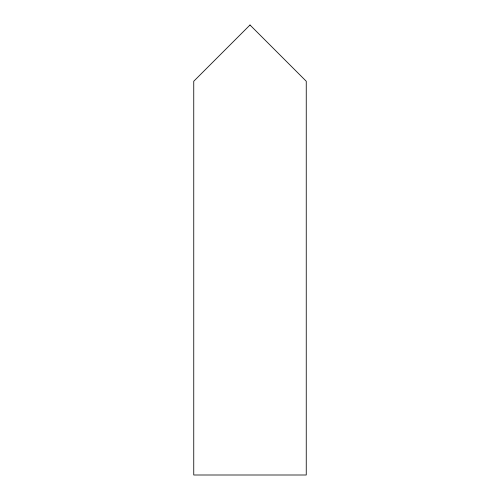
<?xml version="1.0" encoding="UTF-8"?>
<svg xmlns="http://www.w3.org/2000/svg" width="500" height="500" viewBox="0 0 500 500"><rect width="100%" height="100%" fill="white"/><g stroke="black" fill="none" stroke-linecap="round" stroke-linejoin="round"><path stroke-width="0.75" d="M250 25L193.75 81.25L193.75 475L306.25 475L306.25 81.25L250 25"/></g></svg>
